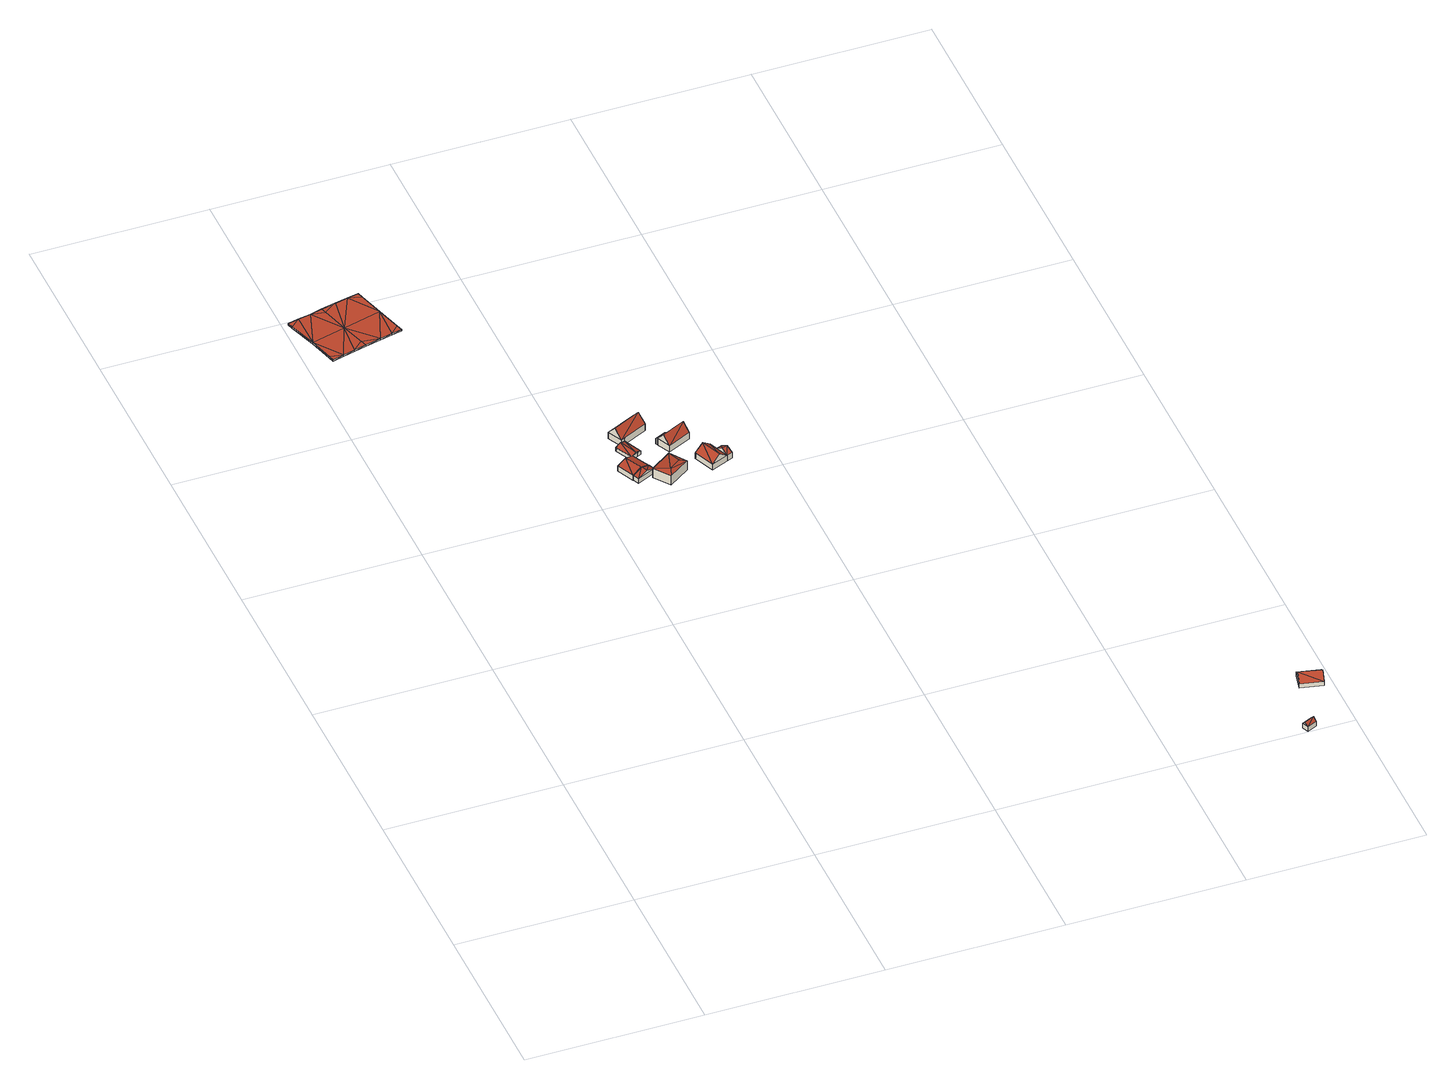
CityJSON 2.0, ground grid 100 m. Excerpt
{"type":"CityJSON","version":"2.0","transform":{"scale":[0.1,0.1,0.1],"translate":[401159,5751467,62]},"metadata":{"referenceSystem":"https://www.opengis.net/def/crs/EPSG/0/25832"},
"CityObjects":{
"building1":{"type":"Building","attributes":{"Geometrietyp2DReferenz":"3000","Gemeindeschluessel":"05515000","function":"53001_1800","roofType":"9999","measuredHeight":1},"geometry":[{"type":"Solid","lod":"2","boundaries":[[[[0,1,2]],[[1,3,2]],[[4,5,0]],[[5,1,0]],[[6,7,4]],[[7,5,4]],[[8,9,6]],[[9,7,6]],[[10,11,8]],[[11,9,8]],[[12,13,10]],[[13,11,10]],[[14,15,12]],[[15,13,12]],[[16,17,14]],[[17,15,14]],[[18,19,16]],[[19,17,16]],[[20,21,18]],[[21,19,18]],[[22,23,20]],[[23,21,20]],[[24,25,22]],[[25,23,22]],[[26,27,24]],[[27,25,24]],[[28,29,26]],[[29,27,26]],[[30,31,28]],[[31,29,28]],[[32,33,30]],[[33,31,30]],[[34,35,32]],[[35,33,32]],[[36,37,34]],[[37,35,34]],[[38,39,36]],[[39,37,36]],[[2,3,38]],[[3,39,38]],[[1,40,3]],[[41,40,1]],[[9,11,5]],[[9,5,7]],[[13,15,17]],[[13,17,11]],[[11,17,19]],[[11,19,41]],[[41,19,42]],[[1,5,41]],[[41,5,11]],[[21,42,19]],[[40,39,3]],[[40,41,39]],[[35,37,33]],[[33,37,31]],[[41,42,23]],[[41,23,25]],[[41,25,31]],[[31,25,29]],[[29,25,27]],[[37,39,31]],[[31,39,41]],[[42,21,23]],[[0,2,43]],[[44,0,43]],[[8,4,10]],[[8,6,4]],[[12,16,14]],[[12,10,16]],[[10,18,16]],[[10,44,18]],[[44,45,18]],[[0,44,4]],[[44,10,4]],[[20,18,45]],[[43,2,38]],[[43,38,44]],[[34,32,36]],[[32,30,36]],[[44,22,45]],[[44,24,22]],[[44,30,24]],[[30,28,24]],[[28,26,24]],[[36,30,38]],[[30,44,38]],[[45,22,20]]]],"semantics":{"surfaces":[{"type":"WallSurface"},{"type":"GroundSurface"},{"type":"RoofSurface"}],"values":[[0,0,0,0,0,0,0,0,0,0,0,0,0,0,0,0,0,0,0,0,0,0,0,0,0,0,0,0,0,0,0,0,0,0,0,0,0,0,0,0,1,1,1,1,1,1,1,1,1,1,1,1,1,1,1,1,1,1,1,1,1,1,1,1,2,2,2,2,2,2,2,2,2,2,2,2,2,2,2,2,2,2,2,2,2,2,2,2]]}}]},
"building2":{"type":"Building","attributes":{"Gemeindeschluessel":"05515000","Geometrietyp2DReferenz":"3000","function":"31001_2700","roofType":"5000","measuredHeight":5.02},"geometry":[{"type":"Solid","lod":"2","boundaries":[[[[46,47,48,49]],[[50,51,47,46]],[[52,53,51,50]],[[49,48,53,52]],[[50,46,54,55]],[[52,55,54]],[[54,49,52]],[[50,55,52]],[[49,54,46]],[[47,51,53,48]]]],"semantics":{"surfaces":[{"type":"WallSurface"},{"type":"RoofSurface"},{"type":"GroundSurface"}],"values":[[0,0,0,0,1,1,1,0,0,2]]}}]},
"building3":{"type":"Building","attributes":{"Gemeindeschluessel":"05515000","Geometrietyp2DReferenz":"3000","function":"31001_2700","roofType":"3100","measuredHeight":5.06},"geometry":[{"type":"Solid","lod":"2","boundaries":[[[[56,57,58,59]],[[60,61,57,56]],[[62,63,61,60]],[[59,58,63,62]],[[56,64,60]],[[62,65,59]],[[59,65,64]],[[64,56,59]],[[65,62,60]],[[60,64,65]],[[57,61,63,58]]]],"semantics":{"surfaces":[{"type":"WallSurface"},{"type":"RoofSurface"},{"type":"GroundSurface"}],"values":[[0,0,0,0,0,0,1,1,1,1,2]]}}]},
"building4":{"type":"Building","attributes":{"Gemeindeschluessel":"05515000","Geometrietyp2DReferenz":"3000","function":"51009_1611","roofType":"3100","measuredHeight":3.61},"geometry":[{"type":"Solid","lod":"2","boundaries":[[[[66,67,68,69]],[[70,71,67,66]],[[72,73,71,70]],[[74,75,73,72]],[[76,77,75,74]],[[69,68,77,76]],[[78,79,76]],[[69,76,79]],[[80,72,70,78]],[[81,79,78,70]],[[79,81,66,69]],[[81,70,66]],[[80,78,76,74]],[[80,74,72]],[[67,71,73,75,77,68]]]],"semantics":{"surfaces":[{"type":"WallSurface"},{"type":"RoofSurface"},{"type":"GroundSurface"}],"values":[[0,0,0,0,0,0,1,1,1,1,0,0,0,0,2]]}}]},
"building5":{"type":"Building","attributes":{"Gemeindeschluessel":"05515000","Geometrietyp2DReferenz":"3000","function":"31001_2700","roofType":"3200","measuredHeight":7.36},"geometry":[{"type":"Solid","lod":"2","boundaries":[[[[82,83,84,85]],[[86,87,83,82]],[[88,89,87,86]],[[85,84,89,88]],[[82,90,86]],[[88,91,85]],[[85,91,90]],[[90,82,85]],[[90,91,88]],[[88,86,90]],[[83,87,89,84]]]],"semantics":{"surfaces":[{"type":"WallSurface"},{"type":"RoofSurface"},{"type":"GroundSurface"}],"values":[[0,0,0,0,1,1,1,1,1,1,2]]}}]},
"building6":{"type":"Building","attributes":{"Gemeindeschluessel":"05515000","Geometrietyp2DReferenz":"3000","function":"31001_2700","roofType":"5000","measuredHeight":9.39},"geometry":[{"type":"Solid","lod":"2","boundaries":[[[[92,93,94,95]],[[96,97,93,92]],[[98,99,97,96]],[[100,101,99,98]],[[95,94,101,100]],[[102,92,103]],[[95,103,92]],[[98,96,102,100]],[[103,100,102]],[[102,96,92]],[[103,95,100]],[[93,97,99,101,94]]]],"semantics":{"surfaces":[{"type":"WallSurface"},{"type":"RoofSurface"},{"type":"GroundSurface"}],"values":[[0,0,0,0,0,1,1,1,1,0,0,2]]}}]},
"building7":{"type":"Building","attributes":{"Geometrietyp2DReferenz":"3000","Gemeindeschluessel":"05515000","function":"31001_1000"},"address":[{"country":"Germany","locality":"Münster","thoroughfareNumber":"330","thoroughfareName":"Vogelsang"}],"children":["building7-1","building7-2"]},
"building7-1":{"type":"BuildingPart","attributes":{"roofType":"3100","measuredHeight":9.11},"parents":["building7"],"geometry":[{"type":"Solid","lod":"2","boundaries":[[[[104,105,106,107]],[[108,109,105,104]],[[107,106,110,111]],[[104,112,108]],[[111,113,107]],[[113,112,104]],[[104,107,113]],[[112,113,111]],[[111,114,108,112]],[[105,109,115,110,106]],[[115,114,111,110]],[[109,108,114,115]]]],"semantics":{"surfaces":[{"type":"WallSurface"},{"type":"RoofSurface"},{"type":"GroundSurface"},{"type":"ClosureSurface"}],"values":[[0,0,0,0,0,1,1,1,1,2,0,3]]}}]},
"building7-2":{"type":"BuildingPart","attributes":{"roofType":"2100","measuredHeight":4.16},"parents":["building7"],"geometry":[{"type":"Solid","lod":"2","boundaries":[[[[116,117,109,108,118]],[[119,120,117,116]],[[121,114,115,120,119]],[[119,116,118,121]],[[117,120,115,109]],[[114,121,118,108]],[[115,114,108,109]]]],"semantics":{"surfaces":[{"type":"WallSurface"},{"type":"RoofSurface"},{"type":"GroundSurface"},{"type":"ClosureSurface"}],"values":[[0,0,0,1,2,0,3]]}}]},
"building8":{"type":"Building","attributes":{"Gemeindeschluessel":"05515000","Geometrietyp2DReferenz":"3000","function":"31001_1000"},"address":[{"country":"Germany","locality":"Münster","thoroughfareNumber":"332","thoroughfareName":"Vogelsang"}],"children":["building8-1","building8-2"]},
"building8-1":{"type":"BuildingPart","attributes":{"roofType":"3100","measuredHeight":7.71},"parents":["building8"],"geometry":[{"type":"Solid","lod":"2","boundaries":[[[[122,123,124,125]],[[126,127,123,122]],[[128,129,130,131]],[[125,124,129,128]],[[132,133,128]],[[133,125,128]],[[131,126,122,132]],[[133,132,122]],[[132,128,131]],[[133,122,125]],[[123,127,130,129,124]],[[127,126,131,130]]]],"semantics":{"surfaces":[{"type":"WallSurface"},{"type":"RoofSurface"},{"type":"GroundSurface"},{"type":"ClosureSurface"}],"values":[[0,0,0,0,1,1,1,1,0,0,2,3]]}}]},
"building8-2":{"type":"BuildingPart","attributes":{"roofType":"3100","measuredHeight":5.95},"parents":["building8"],"geometry":[{"type":"Solid","lod":"2","boundaries":[[[[131,130,134,135]],[[136,137,127,126]],[[135,134,137,136]],[[131,138,126]],[[136,139,135]],[[131,135,139]],[[139,138,131]],[[138,139,136]],[[136,126,138]],[[130,127,137,134]],[[127,130,131,126]]]],"semantics":{"surfaces":[{"type":"WallSurface"},{"type":"RoofSurface"},{"type":"GroundSurface"},{"type":"ClosureSurface"}],"values":[[0,0,0,0,0,1,1,1,1,2,3]]}}]},
"building9":{"type":"Building","attributes":{"Gemeindeschluessel":"05515000","Geometrietyp2DReferenz":"3000","function":"31001_2700","roofType":"3100","measuredHeight":4.99},"geometry":[{"type":"Solid","lod":"2","boundaries":[[[[140,141,142,143]],[[144,145,141,140]],[[146,147,145,144]],[[143,142,147,146]],[[140,148,144]],[[146,149,143]],[[140,143,149]],[[149,148,140]],[[148,149,146]],[[146,144,148]],[[141,145,147,142]]]],"semantics":{"surfaces":[{"type":"WallSurface"},{"type":"RoofSurface"},{"type":"GroundSurface"}],"values":[[0,0,0,0,0,0,1,1,1,1,2]]}}]},
"building10":{"type":"Building","attributes":{"Gemeindeschluessel":"05515000","Geometrietyp2DReferenz":"3000","function":"31001_2700","roofType":"3100","measuredHeight":6.41},"geometry":[{"type":"Solid","lod":"2","boundaries":[[[[150,151,152,153]],[[154,155,151,150]],[[156,157,155,154]],[[153,152,157,156]],[[150,158,154]],[[156,159,153]],[[158,150,153]],[[153,159,158]],[[154,158,159]],[[159,156,154]],[[151,155,157,152]]]],"semantics":{"surfaces":[{"type":"WallSurface"},{"type":"RoofSurface"},{"type":"GroundSurface"}],"values":[[0,0,0,0,0,0,1,1,1,1,2]]}}]}
},
"vertices":[
[249,4584,85],[249,4584,75],[317,4603,84],[317,4603,74],[182,4569,84],[182,4569,74],[117,4551,84],[117,4551,74],[107,4585,84],[107,4585,74],[68,4719,85],[68,4719,75],[18,4877,85],[18,4877,75],[8,4910,85],[8,4910,75],[70,4924,85],[70,4924,75],[140,4938,85],[140,4938,75],[209,4955,85],[209,4955,75],[295,4974,85],[295,4974,75],[365,4990,85],[365,4990,75],[432,5004,85],[432,5004,75],[442,4971,85],[442,4971,75],[483,4827,85],[483,4827,75],[525,4686,84],[525,4686,74],[535,4653,84],[535,4653,74],[478,4640,84],[478,4640,74],[408,4624,85],[408,4624,75],[306,4636,74],[265,4771,75],[219,4921,75],[306,4636,84],[265,4771,85],[219,4921,85],
[1290,3312,43],[1290,3312,11],[1188,3263,11],[1188,3263,43],[1338,3214,43],[1338,3214,11],[1234,3163,43],[1234,3163,11],[1242,3289,61],[1290,3191,61],
[1235,3163,43],[1235,3163,11],[1251,3127,11],[1251,3127,43],[1339,3212,43],[1339,3212,11],[1356,3178,43],[1356,3178,11],[1293,3190,61],[1309,3155,61],
[1276,3429,41],[1276,3429,15],[1236,3410,15],[1236,3410,41],[1297,3439,41],[1297,3439,15],[1345,3337,41],[1345,3337,15],[1325,3328,41],[1325,3328,15],[1284,3309,41],[1284,3309,15],[1315,3323,51],[1267,3425,51],[1325,3328,48],[1276,3429,48],
[1401,3053,74],[1401,3053,14],[1524,3137,14],[1524,3137,74],[1337,3145,74],[1337,3145,14],[1459,3230,74],[1459,3230,14],[1415,3096,87],[1483,3143,87],
[1394,3591,61],[1394,3591,18],[1234,3515,18],[1234,3515,61],[1435,3507,61],[1435,3507,18],[1297,3439,61],[1297,3439,18],[1276,3429,61],[1276,3429,18],[1414,3550,112],[1255,3472,112],
[1491,3299,59],[1491,3299,18],[1623,3362,18],[1623,3362,59],[1455,3376,59],[1455,3376,18],[1586,3439,18],[1586,3439,59],[1473,3337,109],[1605,3401,109],[1517,3406,59],[1517,3406,18],
[1449,3389,52],[1449,3389,18],[1455,3376,60],[1511,3420,51],[1511,3420,18],[1517,3406,60],
[1692,3240,57],[1692,3240,20],[1594,3201,20],[1594,3201,57],[1710,3195,57],[1710,3195,20],[1642,3081,57],[1642,3081,20],[1740,3121,20],[1740,3121,57],[1691,3101,97],[1643,3220,97],
[1772,3134,20],[1772,3134,57],[1743,3208,57],[1743,3208,20],[1725,3158,79],[1758,3171,79],
[3735,2,40],[3735,2,10],[3791,30,10],[3791,30,40],[3718,38,40],[3718,38,10],[3774,66,40],[3774,66,10],[3727,20,60],[3783,48,60],
[3968,412,40],[3968,412,14],[3840,441,14],[3840,441,40],[3946,314,40],[3946,314,14],[3818,343,40],[3818,343,14],[3957,363,78],[3829,392,78]
]}
